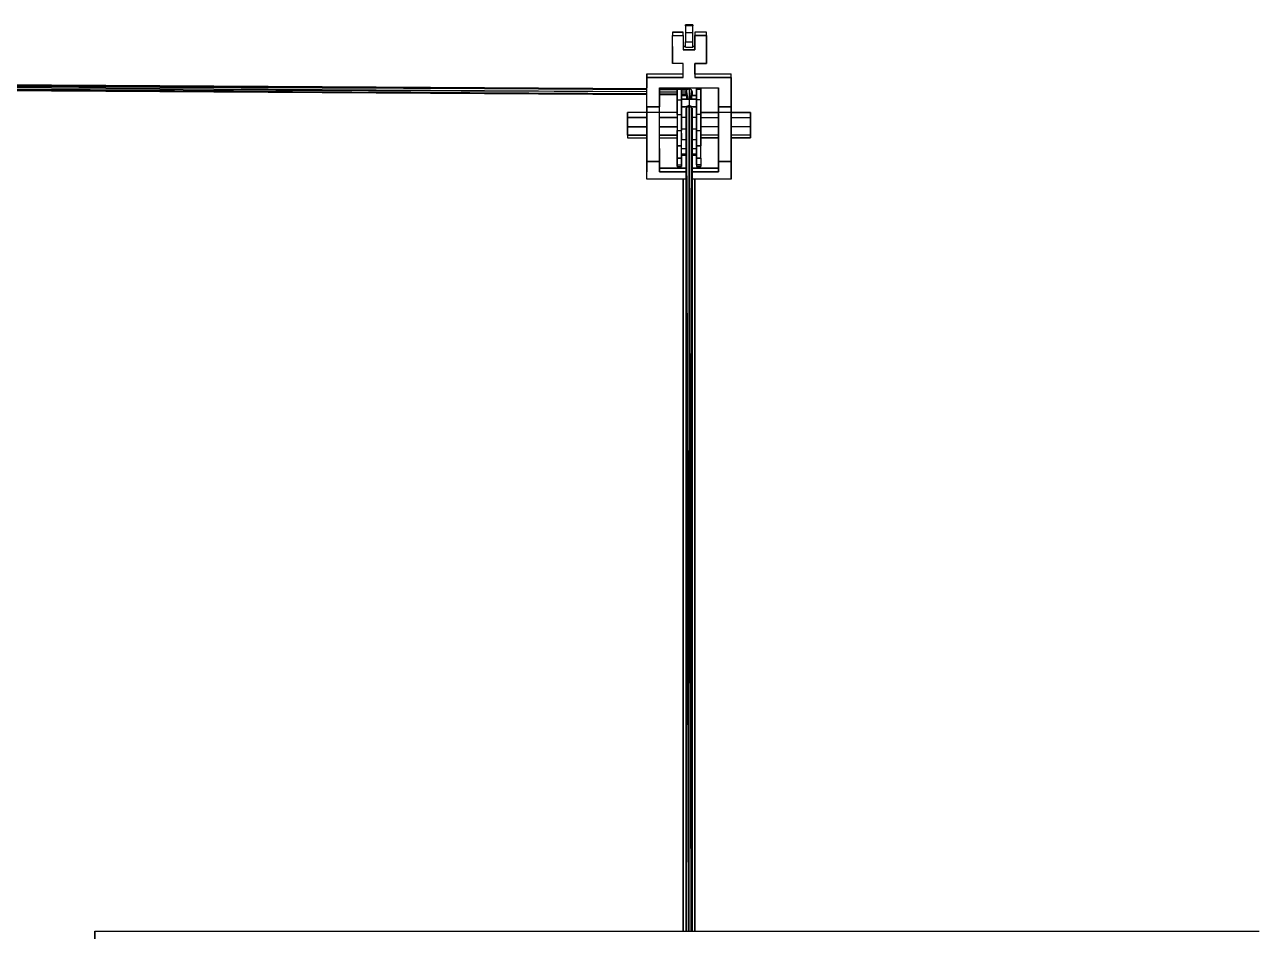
# Model space of a CAD drawing. Extents: x -32 to 51.8, y -51.6 to -5.5.
# Drawn here: x -22.969 to -18.813, y -16.213 to -13.159 of the extents above; entities that cross this region are included whole.
import ezdxf

# ---------------------------------------------------------------- set-up
doc = ezdxf.new("R2010")
doc.units = 0
doc.header["$MEASUREMENT"] = 0
doc.layers.get('0').update_dxf_attribs({"linetype": 'CONTINUOUS'})

msp = doc.modelspace()

# ---------------------------------------------------------------- linework, layer by layer
for p, q in [((-20.7441, -13.1622), (-20.7441, -13.1589)), ((-20.7198, -13.1589), (-20.7441, -13.1589)), ((-20.7441, -13.1622), (-20.7441, -13.1859)), ((-20.7198, -13.1622), (-20.7441, -13.1622)), ((-20.7198, -13.1589), (-20.7198, -13.1622)), ((-20.7198, -13.1859), (-20.7198, -13.1622)), ((-20.7526, -13.1836), (-20.7879, -13.1836)), ((-20.7879, -13.1836), (-20.7879, -13.1954)), ((-20.7879, -13.1836), (-20.7526, -13.1836)), ((-20.7879, -13.2436), (-20.7879, -13.1954)), ((-20.7879, -13.1954), (-20.7526, -13.1954)), ((-20.7526, -13.1954), (-20.7526, -13.1836)), ((-20.7526, -13.1954), (-20.7526, -13.2436)), ((-20.7441, -13.1859), (-20.7441, -13.2161)), ((-20.7198, -13.1859), (-20.7441, -13.1859)), ((-20.7441, -13.2351), (-20.7441, -13.2161)), ((-20.7441, -13.2161), (-20.7198, -13.2161)), ((-20.7198, -13.2161), (-20.7198, -13.1859)), ((-20.7198, -13.2351), (-20.7198, -13.2161)), ((-20.6738, -13.1836), (-20.7131, -13.1836)), ((-20.7131, -13.1836), (-20.7131, -13.1954)), ((-20.7131, -13.1954), (-20.7131, -13.2436)), ((-20.7131, -13.2436), (-20.7131, -13.1954)), ((-20.7131, -13.1954), (-20.6738, -13.1954)), ((-20.6738, -13.1954), (-20.7131, -13.1954)), ((-20.6738, -13.1954), (-20.6738, -13.1836)), ((-20.6738, -13.2436), (-20.6738, -13.1954)), ((-20.6738, -13.1954), (-20.6738, -13.2436)), ((-20.7879, -13.2318), (-20.7879, -13.2436)), ((-20.7879, -13.2436), (-20.7879, -13.2318)), ((-20.7879, -13.2891), (-20.7879, -13.2436)), ((-20.7879, -13.2436), (-20.7879, -13.2891)), ((-20.7441, -13.2318), (-20.7526, -13.2318)), ((-20.7526, -13.2318), (-20.7441, -13.2318)), ((-20.7131, -13.2436), (-20.7526, -13.2436)), ((-20.7526, -13.2436), (-20.7131, -13.2436)), ((-20.7441, -13.2351), (-20.7198, -13.2351)), ((-20.7131, -13.2318), (-20.7198, -13.2318)), ((-20.7198, -13.2318), (-20.7131, -13.2318)), ((-20.7131, -13.2318), (-20.7131, -13.2436)), ((-20.6738, -13.2891), (-20.6738, -13.2436)), ((-20.6738, -13.2436), (-20.6738, -13.2891)), ((-20.7526, -13.2891), (-20.7879, -13.2891)), ((-20.7526, -13.3368), (-20.7526, -13.2891)), ((-20.7526, -13.3249), (-20.7526, -13.2891)), ((-20.7131, -13.325), (-20.7131, -13.2891)), ((-20.7131, -13.2891), (-20.7131, -13.3249)), ((-20.7131, -13.2891), (-20.6738, -13.2891)), ((-20.6738, -13.2891), (-20.7131, -13.2891)), ((-20.7131, -13.2891), (-20.7131, -13.3368)), ((-20.8743, -13.3366), (-20.8743, -13.3249)), ((-20.8743, -13.3249), (-20.8324, -13.3249)), ((-20.8743, -13.3249), (-20.8743, -13.3249)), ((-20.8743, -13.3249), (-20.8743, -13.3366)), ((-20.8324, -13.325), (-20.8743, -13.325)), ((-20.8743, -13.3366), (-20.8743, -13.3368)), ((-20.8324, -13.3366), (-20.8743, -13.3366)), ((-20.8743, -13.3368), (-20.8743, -13.3366)), ((-20.8743, -13.3366), (-20.8743, -13.3721)), ((-20.8743, -13.3723), (-20.8743, -13.3368)), ((-20.8743, -13.3368), (-20.8324, -13.3368)), ((-20.8324, -13.3249), (-20.7526, -13.3249)), ((-20.7526, -13.325), (-20.8324, -13.325)), ((-20.7526, -13.3366), (-20.8324, -13.3366)), ((-20.8324, -13.3368), (-20.7526, -13.3368)), ((-20.7131, -13.3249), (-20.6333, -13.3249)), ((-20.6333, -13.325), (-20.7131, -13.325)), ((-20.6333, -13.3366), (-20.7131, -13.3366)), ((-20.7131, -13.3368), (-20.6333, -13.3368)), ((-20.6333, -13.3249), (-20.5914, -13.3249)), ((-20.5914, -13.325), (-20.6333, -13.325)), ((-20.5914, -13.3366), (-20.6333, -13.3366)), ((-20.6333, -13.3368), (-20.5914, -13.3368)), ((-20.5914, -13.3366), (-20.5914, -13.3249)), ((-20.5914, -13.3721), (-20.5914, -13.3366)), ((-20.5914, -13.3366), (-20.5914, -13.3368)), ((-20.5914, -13.3368), (-20.5914, -13.3366)), ((-20.5914, -13.3368), (-20.5914, -13.3723)), ((-20.8743, -13.3774), (-24.069, -13.3647)), ((-24.069, -13.3647), (-20.8743, -13.384)), ((-20.8743, -13.3744), (-24.0657, -13.3577)), ((-24.0657, -13.3577), (-20.8743, -13.3771)), ((-24.0657, -13.3718), (-20.8743, -13.3843)), ((-24.0657, -13.3718), (-20.8743, -13.3909)), ((-24.0577, -13.3547), (-20.8743, -13.3742)), ((-24.0577, -13.3748), (-20.8743, -13.391)), ((-24.0577, -13.3748), (-20.8743, -13.3937)), ((-20.8743, -13.4357), (-20.8743, -13.3723)), ((-20.8324, -13.4356), (-20.8324, -13.3721)), ((-20.8324, -13.3723), (-20.8324, -13.4239)), ((-20.8324, -13.424), (-20.8324, -13.3723)), ((-20.7526, -13.3723), (-20.8324, -13.3723)), ((-20.8324, -13.3723), (-20.8324, -13.4357)), ((-20.8324, -13.3745), (-20.7731, -13.3749)), ((-20.7731, -13.3749), (-20.8324, -13.3746)), ((-20.8324, -13.3774), (-20.7731, -13.3777)), ((-20.7731, -13.3778), (-20.8324, -13.3776)), ((-20.7731, -13.3749), (-20.7731, -13.3723)), ((-20.7731, -13.3723), (-20.7731, -13.3768)), ((-20.7731, -13.3768), (-20.7731, -13.3723)), ((-20.7731, -13.3768), (-20.7731, -13.4115)), ((-20.7731, -13.4115), (-20.7731, -13.3768)), ((-20.7586, -13.3768), (-20.7731, -13.3768)), ((-20.7586, -13.3768), (-20.7586, -13.3723)), ((-20.7586, -13.3723), (-20.7586, -13.3749)), ((-20.7586, -13.3723), (-20.7586, -13.3768)), ((-20.7586, -13.3749), (-20.7328, -13.3751)), ((-20.7328, -13.3751), (-20.7586, -13.375)), ((-20.7586, -13.4115), (-20.7586, -13.3768)), ((-20.7586, -13.3768), (-20.7586, -13.4115)), ((-20.7586, -13.3778), (-20.7407, -13.3779)), ((-20.7407, -13.3779), (-20.7586, -13.3779)), ((-20.7131, -13.3723), (-20.7526, -13.3723)), ((-20.7407, -13.3779), (-20.744, -13.3848)), ((-20.7328, -13.3751), (-20.7407, -13.3779)), ((-20.7359, -13.4103), (-20.7407, -13.3779)), ((-20.7407, -13.3779), (-20.7407, -13.4103)), ((-20.728, -13.4103), (-20.7328, -13.3751)), ((-20.7328, -13.3751), (-20.7328, -13.4316)), ((-20.7248, -13.3779), (-20.7328, -13.3751)), ((-20.7248, -13.4103), (-20.7248, -13.3779)), ((-20.7231, -13.4103), (-20.7248, -13.3779)), ((-20.7215, -13.3848), (-20.7248, -13.3779)), ((-20.6333, -13.3723), (-20.7131, -13.3723)), ((-20.7075, -13.3768), (-20.7075, -13.3723)), ((-20.7075, -13.3864), (-20.7075, -13.3723)), ((-20.7075, -13.3723), (-20.7075, -13.3768)), ((-20.6931, -13.3768), (-20.7075, -13.3768)), ((-20.7075, -13.3768), (-20.7075, -13.4115)), ((-20.7075, -13.4115), (-20.7075, -13.3768)), ((-20.6931, -13.3723), (-20.6931, -13.3768)), ((-20.6931, -13.3768), (-20.6931, -13.3723)), ((-20.6931, -13.3768), (-20.6931, -13.4115)), ((-20.6931, -13.4115), (-20.6931, -13.3768)), ((-20.6333, -13.3721), (-20.6333, -13.4356)), ((-20.6333, -13.4357), (-20.6333, -13.3723)), ((-20.5914, -13.4356), (-20.5914, -13.3721)), ((-20.5914, -13.3723), (-20.5914, -13.4239)), ((-20.5914, -13.3723), (-20.5914, -13.4357)), ((-20.5914, -13.424), (-20.5914, -13.3724)), ((-20.8324, -13.3843), (-20.7731, -13.3846)), ((-20.8324, -13.3845), (-20.7731, -13.3847)), ((-20.8324, -13.3911), (-20.7731, -13.3915)), ((-20.8324, -13.3912), (-20.7731, -13.3915)), ((-20.8324, -13.3939), (-20.7731, -13.3943)), ((-20.7731, -13.4284), (-20.7731, -13.3943)), ((-20.7731, -13.4115), (-20.7731, -13.4609)), ((-20.7731, -13.4115), (-20.7586, -13.4115)), ((-20.7731, -13.4609), (-20.7731, -13.4115)), ((-20.7586, -13.3847), (-20.744, -13.3848)), ((-20.7586, -13.3847), (-20.744, -13.3848)), ((-20.7586, -13.3916), (-20.744, -13.3917)), ((-20.7586, -13.3916), (-20.744, -13.3917)), ((-20.7586, -13.3944), (-20.7586, -13.3969)), ((-20.7586, -13.3944), (-20.744, -13.3944)), ((-20.744, -13.3969), (-20.7586, -13.3969)), ((-20.7586, -13.3969), (-20.744, -13.3969)), ((-20.7586, -13.4103), (-20.7586, -13.3969)), ((-20.7075, -13.4103), (-20.7586, -13.4103)), ((-20.7586, -13.4103), (-20.7075, -13.4103)), ((-20.7586, -13.4609), (-20.7586, -13.4115)), ((-20.7586, -13.4115), (-20.7586, -13.4609)), ((-20.744, -13.3848), (-20.744, -13.3969)), ((-20.744, -13.4103), (-20.744, -13.4103)), ((-20.7423, -13.4103), (-20.7423, -13.4103)), ((-20.7215, -13.3969), (-20.7215, -13.3848)), ((-20.7075, -13.3969), (-20.7215, -13.3969)), ((-20.7215, -13.3969), (-20.7075, -13.3969)), ((-20.7215, -13.4103), (-20.7215, -13.4103)), ((-20.7075, -13.3969), (-20.7075, -13.3864)), ((-20.7075, -13.4006), (-20.7075, -13.3969)), ((-20.7075, -13.3969), (-20.7075, -13.3969)), ((-20.7075, -13.3969), (-20.7075, -13.4103)), ((-20.7075, -13.4103), (-20.7075, -13.3969)), ((-20.7075, -13.4103), (-20.7075, -13.4103)), ((-20.7075, -13.4354), (-20.7075, -13.4103)), ((-20.7075, -13.4115), (-20.7075, -13.4609)), ((-20.6931, -13.4115), (-20.7075, -13.4115)), ((-20.7075, -13.4609), (-20.7075, -13.4115)), ((-20.6931, -13.4115), (-20.6931, -13.4609)), ((-20.6931, -13.4609), (-20.6931, -13.4115)), ((-20.5914, -13.4239), (-20.5914, -13.4239)), ((-20.5914, -13.424), (-20.5914, -13.455)), ((-20.5914, -13.455), (-20.5914, -13.424)), ((-20.5914, -13.424), (-20.5914, -13.424)), ((-20.9397, -13.455), (-20.9397, -13.4712)), ((-20.8743, -13.455), (-20.9397, -13.455)), ((-20.9397, -13.4712), (-20.9397, -13.455)), ((-20.8743, -13.4356), (-20.8324, -13.4356)), ((-20.8743, -13.4536), (-20.8743, -13.4357)), ((-20.8324, -13.4357), (-20.8743, -13.4357)), ((-20.8743, -13.4357), (-20.8743, -13.4536)), ((-20.8743, -13.5756), (-20.8743, -13.4536)), ((-20.8743, -13.4536), (-20.8324, -13.4536)), ((-20.8743, -13.4536), (-20.8743, -13.5756)), ((-20.8324, -13.4536), (-20.8324, -13.4357)), ((-20.8324, -13.5756), (-20.8324, -13.4536)), ((-20.7731, -13.455), (-20.8324, -13.455)), ((-20.7731, -13.455), (-20.7731, -13.4284)), ((-20.7731, -13.4609), (-20.7586, -13.4609)), ((-20.7731, -13.4609), (-20.7731, -13.5151)), ((-20.7328, -13.4354), (-20.7586, -13.4354)), ((-20.7586, -13.4354), (-20.7328, -13.4354)), ((-20.7586, -13.5151), (-20.7586, -13.4609)), ((-20.7586, -13.4609), (-20.7586, -13.5151)), ((-20.744, -13.4405), (-20.7417, -16.2126)), ((-20.744, -13.4405), (-20.744, -16.2126)), ((-20.7328, -13.4316), (-20.7407, -13.4342)), ((-20.7407, -13.4354), (-20.735, -16.2126)), ((-20.7407, -13.4354), (-20.7407, -16.2126)), ((-20.7328, -13.4316), (-20.7271, -16.2126)), ((-20.7248, -13.4342), (-20.7328, -13.4316)), ((-20.7328, -16.2126), (-20.7328, -13.4316)), ((-20.7075, -13.4354), (-20.7327, -13.4354)), ((-20.7327, -13.4354), (-20.7075, -13.4354)), ((-20.7248, -16.2126), (-20.7248, -13.4354)), ((-20.7225, -16.2126), (-20.7248, -13.4354)), ((-20.7215, -16.2126), (-20.7215, -13.4405)), ((-20.7075, -13.471), (-20.7075, -13.4354)), ((-20.7075, -13.4354), (-20.7075, -13.4354)), ((-20.7075, -13.4609), (-20.7075, -13.5151)), ((-20.6931, -13.4609), (-20.7075, -13.4609)), ((-20.7075, -13.5151), (-20.7075, -13.4609)), ((-20.6931, -13.455), (-20.6333, -13.455)), ((-20.6333, -13.455), (-20.6931, -13.455)), ((-20.6931, -13.5151), (-20.6931, -13.4609)), ((-20.6931, -13.4609), (-20.6931, -13.5151)), ((-20.6333, -13.4536), (-20.6333, -13.4356)), ((-20.6333, -13.4356), (-20.5914, -13.4356)), ((-20.6333, -13.4357), (-20.6333, -13.4536)), ((-20.5914, -13.4357), (-20.6333, -13.4357)), ((-20.6333, -13.4536), (-20.6333, -13.5756)), ((-20.6333, -13.5756), (-20.6333, -13.4536)), ((-20.6333, -13.4536), (-20.5914, -13.4536)), ((-20.5914, -13.4536), (-20.5914, -13.4356)), ((-20.5914, -13.4357), (-20.5914, -13.4536)), ((-20.5914, -13.5756), (-20.5914, -13.4536)), ((-20.5914, -13.4536), (-20.5914, -13.5756)), ((-20.5914, -13.455), (-20.526, -13.455)), ((-20.526, -13.455), (-20.5914, -13.455)), ((-20.526, -13.455), (-20.526, -13.455)), ((-20.526, -13.455), (-20.526, -13.4712)), ((-20.526, -13.4712), (-20.526, -13.455)), ((-20.9397, -13.4712), (-20.9397, -13.5028)), ((-20.9397, -13.4712), (-20.9397, -13.4712)), ((-20.8743, -13.4712), (-20.9397, -13.4712)), ((-20.9397, -13.4712), (-20.8743, -13.4712)), ((-20.9397, -13.5028), (-20.9397, -13.4712)), ((-20.9397, -13.5028), (-20.9397, -13.5311)), ((-20.9397, -13.5028), (-20.8743, -13.5028)), ((-20.9397, -13.5311), (-20.9397, -13.5028)), ((-20.8743, -13.5028), (-20.9397, -13.5028)), ((-20.7731, -13.4712), (-20.8324, -13.4712)), ((-20.8324, -13.4712), (-20.7731, -13.4712)), ((-20.8324, -13.5028), (-20.7731, -13.5028)), ((-20.7731, -13.5028), (-20.8324, -13.5028)), ((-20.7731, -13.4712), (-20.7731, -13.5028)), ((-20.7731, -13.5028), (-20.7731, -13.5311)), ((-20.744, -13.471), (-20.7586, -13.471)), ((-20.7586, -13.5102), (-20.7586, -13.471)), ((-20.7075, -13.471), (-20.7215, -13.471)), ((-20.7075, -13.5102), (-20.7075, -13.471)), ((-20.7075, -13.471), (-20.7075, -13.5102)), ((-20.6931, -13.4712), (-20.6333, -13.4712)), ((-20.6333, -13.5028), (-20.6931, -13.5028)), ((-20.5914, -13.4712), (-20.526, -13.4712)), ((-20.526, -13.5028), (-20.5914, -13.5028)), ((-20.526, -13.4712), (-20.526, -13.5028)), ((-20.526, -13.5028), (-20.526, -13.4712)), ((-20.526, -13.5028), (-20.526, -13.5311)), ((-20.526, -13.5311), (-20.526, -13.5028)), ((-20.9397, -13.5311), (-20.9397, -13.5311)), ((-20.9397, -13.5311), (-20.9397, -13.5397)), ((-20.9397, -13.5311), (-20.8743, -13.5311)), ((-20.8743, -13.5311), (-20.9397, -13.5311)), ((-20.9397, -13.5397), (-20.8743, -13.5397)), ((-20.8743, -13.5397), (-20.8743, -13.5734)), ((-20.8324, -13.5311), (-20.7731, -13.5311)), ((-20.7731, -13.5311), (-20.8324, -13.5311)), ((-20.8324, -13.5397), (-20.7731, -13.5397)), ((-20.7731, -13.5151), (-20.7586, -13.5151)), ((-20.7731, -13.5664), (-20.7731, -13.5151)), ((-20.7731, -13.5151), (-20.7731, -13.5664)), ((-20.7731, -13.5311), (-20.7731, -13.5397)), ((-20.7731, -13.5832), (-20.7731, -13.5397)), ((-20.7586, -13.5102), (-20.744, -13.5102)), ((-20.7586, -13.5664), (-20.7586, -13.5151)), ((-20.7586, -13.5472), (-20.7586, -13.5151)), ((-20.7586, -13.5237), (-20.7586, -13.5433)), ((-20.744, -13.5472), (-20.7586, -13.5472)), ((-20.7586, -13.5775), (-20.7586, -13.5472)), ((-20.7215, -13.5102), (-20.7075, -13.5102)), ((-20.7075, -13.5472), (-20.7215, -13.5472)), ((-20.7075, -13.5472), (-20.7075, -13.5102)), ((-20.7075, -13.5151), (-20.7075, -13.5664)), ((-20.7075, -13.5151), (-20.6931, -13.5151)), ((-20.7075, -13.5664), (-20.7075, -13.5151)), ((-20.7075, -13.5339), (-20.7075, -13.5339)), ((-20.7075, -13.5339), (-20.7075, -13.5339)), ((-20.7075, -13.5664), (-20.7075, -13.5472)), ((-20.6931, -13.5664), (-20.6931, -13.5151)), ((-20.6931, -13.5151), (-20.6931, -13.5664)), ((-20.6333, -13.5311), (-20.6931, -13.5311)), ((-20.6931, -13.5832), (-20.6931, -13.5397)), ((-20.6333, -13.5397), (-20.6931, -13.5397)), ((-20.6931, -13.5397), (-20.6333, -13.5397)), ((-20.526, -13.5311), (-20.5914, -13.5311)), ((-20.526, -13.5397), (-20.5914, -13.5397)), ((-20.5914, -13.5397), (-20.526, -13.5397)), ((-20.5914, -13.5397), (-20.5914, -13.5734)), ((-20.5914, -13.5734), (-20.5914, -13.5397)), ((-20.526, -13.5311), (-20.526, -13.5397)), ((-20.526, -13.5397), (-20.526, -13.5311)), ((-20.526, -13.5397), (-20.526, -13.5397)), ((-20.8743, -13.5734), (-20.8743, -13.5902)), ((-20.8743, -13.62), (-20.8743, -13.5756)), ((-20.8743, -13.5756), (-20.8743, -13.62)), ((-20.8743, -13.5902), (-20.8743, -13.5902)), ((-20.8743, -13.5902), (-20.8743, -13.602)), ((-20.8743, -13.5902), (-20.8743, -13.5902)), ((-20.8324, -13.5756), (-20.8324, -13.5902)), ((-20.8324, -13.62), (-20.8324, -13.5756)), ((-20.8324, -13.5756), (-20.8324, -13.62)), ((-20.8324, -13.5902), (-20.8324, -13.6424)), ((-20.7731, -13.5664), (-20.7586, -13.5664)), ((-20.7731, -13.6084), (-20.7731, -13.5664)), ((-20.7586, -13.5664), (-20.7731, -13.5664)), ((-20.7731, -13.5664), (-20.7731, -13.6084)), ((-20.7731, -13.618), (-20.7731, -13.5832)), ((-20.7586, -13.5594), (-20.7586, -13.5594)), ((-20.7586, -13.6084), (-20.7586, -13.5664)), ((-20.744, -13.5775), (-20.7586, -13.5775)), ((-20.7586, -13.5941), (-20.7586, -13.5775)), ((-20.7075, -13.5775), (-20.7215, -13.5775)), ((-20.7075, -13.5664), (-20.7075, -13.6084)), ((-20.7075, -13.5664), (-20.6931, -13.5664)), ((-20.7075, -13.6084), (-20.7075, -13.5664)), ((-20.6931, -13.5664), (-20.7075, -13.5664)), ((-20.6931, -13.6084), (-20.6931, -13.5664)), ((-20.6333, -13.5734), (-20.6333, -13.5902)), ((-20.6333, -13.5756), (-20.6333, -13.62)), ((-20.6333, -13.62), (-20.6333, -13.5756)), ((-20.5914, -13.5734), (-20.5914, -13.5902)), ((-20.5914, -13.62), (-20.5914, -13.5756)), ((-20.5914, -13.5756), (-20.5914, -13.62)), ((-20.5914, -13.5902), (-20.5914, -13.6424)), ((-20.8743, -13.602), (-20.8743, -13.602)), ((-20.8743, -13.602), (-20.8743, -13.62)), ((-20.8743, -13.602), (-20.8743, -13.602)), ((-20.8743, -13.6541), (-20.8743, -13.62)), ((-20.8324, -13.62), (-20.8743, -13.62)), ((-20.8743, -13.62), (-20.8743, -13.6541)), ((-20.8743, -13.62), (-20.8324, -13.62)), ((-20.8324, -13.6541), (-20.8324, -13.602)), ((-20.8324, -13.602), (-20.8324, -13.62)), ((-20.8324, -13.62), (-20.8324, -13.6541)), ((-20.7586, -13.6084), (-20.7731, -13.6084)), ((-20.7731, -13.6084), (-20.7731, -13.6314)), ((-20.7731, -13.6084), (-20.7586, -13.6084)), ((-20.7731, -13.6314), (-20.7731, -13.6084)), ((-20.7731, -13.6366), (-20.7731, -13.618)), ((-20.7731, -13.6314), (-20.7731, -13.6366)), ((-20.7731, -13.6314), (-20.7586, -13.6314)), ((-20.7731, -13.6366), (-20.7731, -13.6314)), ((-20.7586, -13.5941), (-20.744, -13.5941)), ((-20.7586, -13.5979), (-20.7586, -13.5941)), ((-20.7586, -13.5979), (-20.7586, -13.618)), ((-20.7586, -13.5979), (-20.744, -13.5979)), ((-20.7586, -13.6314), (-20.7586, -13.6084)), ((-20.7586, -13.6084), (-20.7586, -13.6314)), ((-20.7586, -13.618), (-20.7586, -13.6366)), ((-20.7586, -13.6366), (-20.7586, -13.6314)), ((-20.7586, -13.6314), (-20.7586, -13.6366)), ((-20.7215, -13.5941), (-20.7075, -13.5941)), ((-20.7215, -13.5979), (-20.7075, -13.5979)), ((-20.7075, -13.6084), (-20.7075, -13.6314)), ((-20.7075, -13.6084), (-20.6931, -13.6084)), ((-20.7075, -13.6314), (-20.7075, -13.6084)), ((-20.6931, -13.6084), (-20.7075, -13.6084)), ((-20.7075, -13.6314), (-20.7075, -13.6314)), ((-20.7075, -13.6314), (-20.7075, -13.6366)), ((-20.7075, -13.6314), (-20.6931, -13.6314)), ((-20.6931, -13.6314), (-20.7075, -13.6314)), ((-20.6931, -13.6084), (-20.6931, -13.6314)), ((-20.6931, -13.6314), (-20.6931, -13.6366)), ((-20.6333, -13.602), (-20.6333, -13.62)), ((-20.6333, -13.6541), (-20.6333, -13.62)), ((-20.6333, -13.62), (-20.5914, -13.62)), ((-20.6333, -13.62), (-20.6333, -13.6541)), ((-20.5914, -13.62), (-20.6333, -13.62)), ((-20.5914, -13.6541), (-20.5914, -13.602)), ((-20.5914, -13.602), (-20.5914, -13.62)), ((-20.5914, -13.62), (-20.5914, -13.6541)), ((-20.8743, -13.6788), (-20.8743, -13.6541)), ((-20.7526, -13.6424), (-20.8324, -13.6424)), ((-20.8324, -13.6424), (-20.8324, -13.6541)), ((-20.8324, -13.6541), (-20.8324, -13.6424)), ((-20.8324, -13.6424), (-20.7526, -13.6424)), ((-20.8324, -13.6541), (-20.7526, -13.6541)), ((-20.7526, -13.6541), (-20.8324, -13.6541)), ((-20.7731, -13.6366), (-20.7586, -13.6366)), ((-20.744, -13.6424), (-20.7526, -13.6424)), ((-20.7526, -13.6424), (-20.744, -13.6424)), ((-20.7526, -13.6541), (-20.744, -13.6541)), ((-20.744, -13.6541), (-20.7526, -13.6541)), ((-20.7131, -13.6424), (-20.7215, -13.6424)), ((-20.7215, -13.6424), (-20.7131, -13.6424)), ((-20.7215, -13.6541), (-20.7131, -13.6541)), ((-20.7131, -13.6541), (-20.7215, -13.6541)), ((-20.6333, -13.6424), (-20.7131, -13.6424)), ((-20.7131, -13.6424), (-20.6333, -13.6424)), ((-20.7131, -13.6541), (-20.6333, -13.6541)), ((-20.6333, -13.6541), (-20.7131, -13.6541)), ((-20.7075, -13.6366), (-20.6931, -13.6366)), ((-20.5914, -13.6424), (-20.5914, -13.6781)), ((-20.5914, -13.6541), (-20.5914, -13.6788)), ((-20.5914, -13.6781), (-20.5914, -13.6541)), ((-20.8324, -13.6788), (-20.8743, -13.6788)), ((-20.7526, -13.6788), (-20.8324, -13.6788)), ((-20.7527, -16.2126), (-20.7527, -13.6788)), ((-20.7527, -13.6788), (-20.7527, -16.2126)), ((-20.744, -13.6788), (-20.7526, -13.6788)), ((-20.7526, -16.2126), (-20.7526, -13.6788)), ((-20.7131, -13.6788), (-20.7215, -13.6788)), ((-20.6333, -13.6788), (-20.7131, -13.6788)), ((-20.7131, -16.2126), (-20.7131, -13.6788)), ((-20.7131, -13.6788), (-20.7131, -16.2126)), ((-20.5914, -13.6788), (-20.6333, -13.6788)), ((-22.7329, -16.2126), (-22.6529, -16.2126)), ((-22.7329, -16.2464), (-22.7329, -16.2126)), ((-22.7329, -16.2126), (-22.7329, -16.3485)), ((-22.6529, -16.2126), (-18.8129, -16.2126))]:
    msp.add_line(p, q)

doc.saveas('drawing.dxf')
